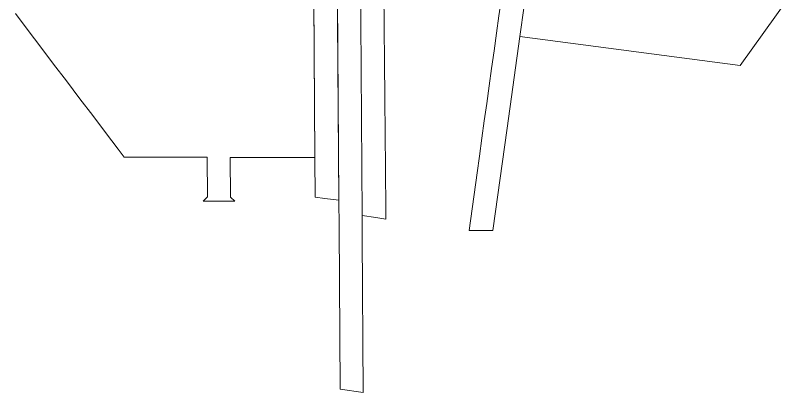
# Model space of a CAD drawing. Header units: metres. Extents: x 249526 to 250405, y 6265241 to 6266203.
# Drawn here: x 249658 to 250327, y 6265241 to 6265568 of the extents above; entities that cross this region are included whole.
import ezdxf

# ---------------------------------------------------------------- set-up
doc = ezdxf.new("R2010")
doc.units = ezdxf.units.M
doc.layers.add('Cadastre Land Parcels_SP_EXT', color=9, linetype='Continuous', lineweight=5)
doc.layers.add('Cadastre Roads_SP_EXT', color=9, linetype='Continuous', lineweight=5)

msp = doc.modelspace()

# ---------------------------------------------------------------- linework, layer by layer
at = {"layer": 'Cadastre Land Parcels_SP_EXT', "linetype": 'Continuous'}
for points in [[(249958.22, 6265375.64), (249958.09, 6265394.43), (249956.37, 6265647.68), (249955.41, 6265789.13), (249955.29, 6265806.97), (249954.44, 6265931.62), (249954.07, 6265984.74), (249953.93, 6266005.98), (249953.23, 6266109.25), (249953.09, 6266130.38), (249952.93, 6266155.61), (249932.73, 6266158.36), (249933.77, 6265999.34), (249933.93, 6265976.08), (249934.25, 6265931.09), (249935.09, 6265810.71), (249935.29, 6265782.45), (249936.24, 6265645.94), (249936.27, 6265641.83), (249937.93, 6265407.64), (249938.09, 6265384.56), (249939.08, 6265243.78), (249959.14, 6265240.92), (249958.22, 6265375.64)], [(250288.41, 6265603.55), (250105.91, 6265629.63), (250094.7, 6265549.46), (250285.5, 6265524.43), (250326.59, 6265581.97), (250287.59, 6265587.42), (250289.69, 6265603.37), (250288.41, 6265603.55)]]:
    msp.add_lwpolyline(points, close=True, dxfattribs=at)
msp.add_lwpolyline([(249657.83, 6265569.36), (249668.86, 6265554.78), (249679.89, 6265540.2), (249690.92, 6265525.62), (249701.95, 6265511.04), (249713.71, 6265495.48), (249724.73, 6265480.89), (249735.76, 6265466.31), (249746.78, 6265451.72), (249751.88, 6265444.97), (249768.93, 6265444.95), (249787.22, 6265444.93), (249805.51, 6265444.91), (249823.8, 6265444.89), (249823.81, 6265444.83), (249824.07, 6265410.43), (249820.44, 6265406.78), (249847.82, 6265406.74), (249844.21, 6265410.33), (249843.94, 6265444.76), (249862.24, 6265444.77), (249880.55, 6265444.75), (249898.85, 6265444.73), (249917.13, 6265444.71), (249916.02, 6265626.64)], dxfattribs=at)
at = {"layer": 'Cadastre Roads_SP_EXT', "linetype": 'Continuous'}
for p, q in [((249937.93, 6265407.64), (249936.27, 6265641.83)), ((249916.02, 6265626.64), (249917.13, 6265444.71)), ((249917.13, 6265444.71), (249917.35, 6265410.23)), ((249917.35, 6265410.23), (249925.93, 6265409.15)), ((249925.93, 6265409.15), (249937.93, 6265407.64))]:
    msp.add_line(p, q, dxfattribs=at)
for points in [[(249956.37, 6265647.68), (249958.09, 6265394.43), (249970.11, 6265392.51), (249978.74, 6265391.13), (249978.25, 6265442.47), (249978.16, 6265457.67), (249977.97, 6265472.57), (249977.76, 6265488.35), (249977.66, 6265504.08), (249977.56, 6265519.51), (249977.36, 6265534.81), (249977.27, 6265549.8), (249977.07, 6265565.1), (249976.97, 6265581.02)], [(250078.76, 6265582.66), (250076.64, 6265567.33), (250074.55, 6265552.28), (250072.42, 6265536.96), (250070.25, 6265521.84), (250068.14, 6265506.69), (250066.02, 6265491.55), (250063.93, 6265476.29), (250061.91, 6265461.34), (250059.83, 6265445.89), (250057.79, 6265431.3), (250050.9, 6265381.38), (250059.36, 6265381.37), (250071.24, 6265381.36), (250083.62, 6265470.16), (250094.7, 6265549.46), (250105.91, 6265629.63)]]:
    msp.add_lwpolyline(points, dxfattribs=at)

doc.saveas('drawing.dxf')
